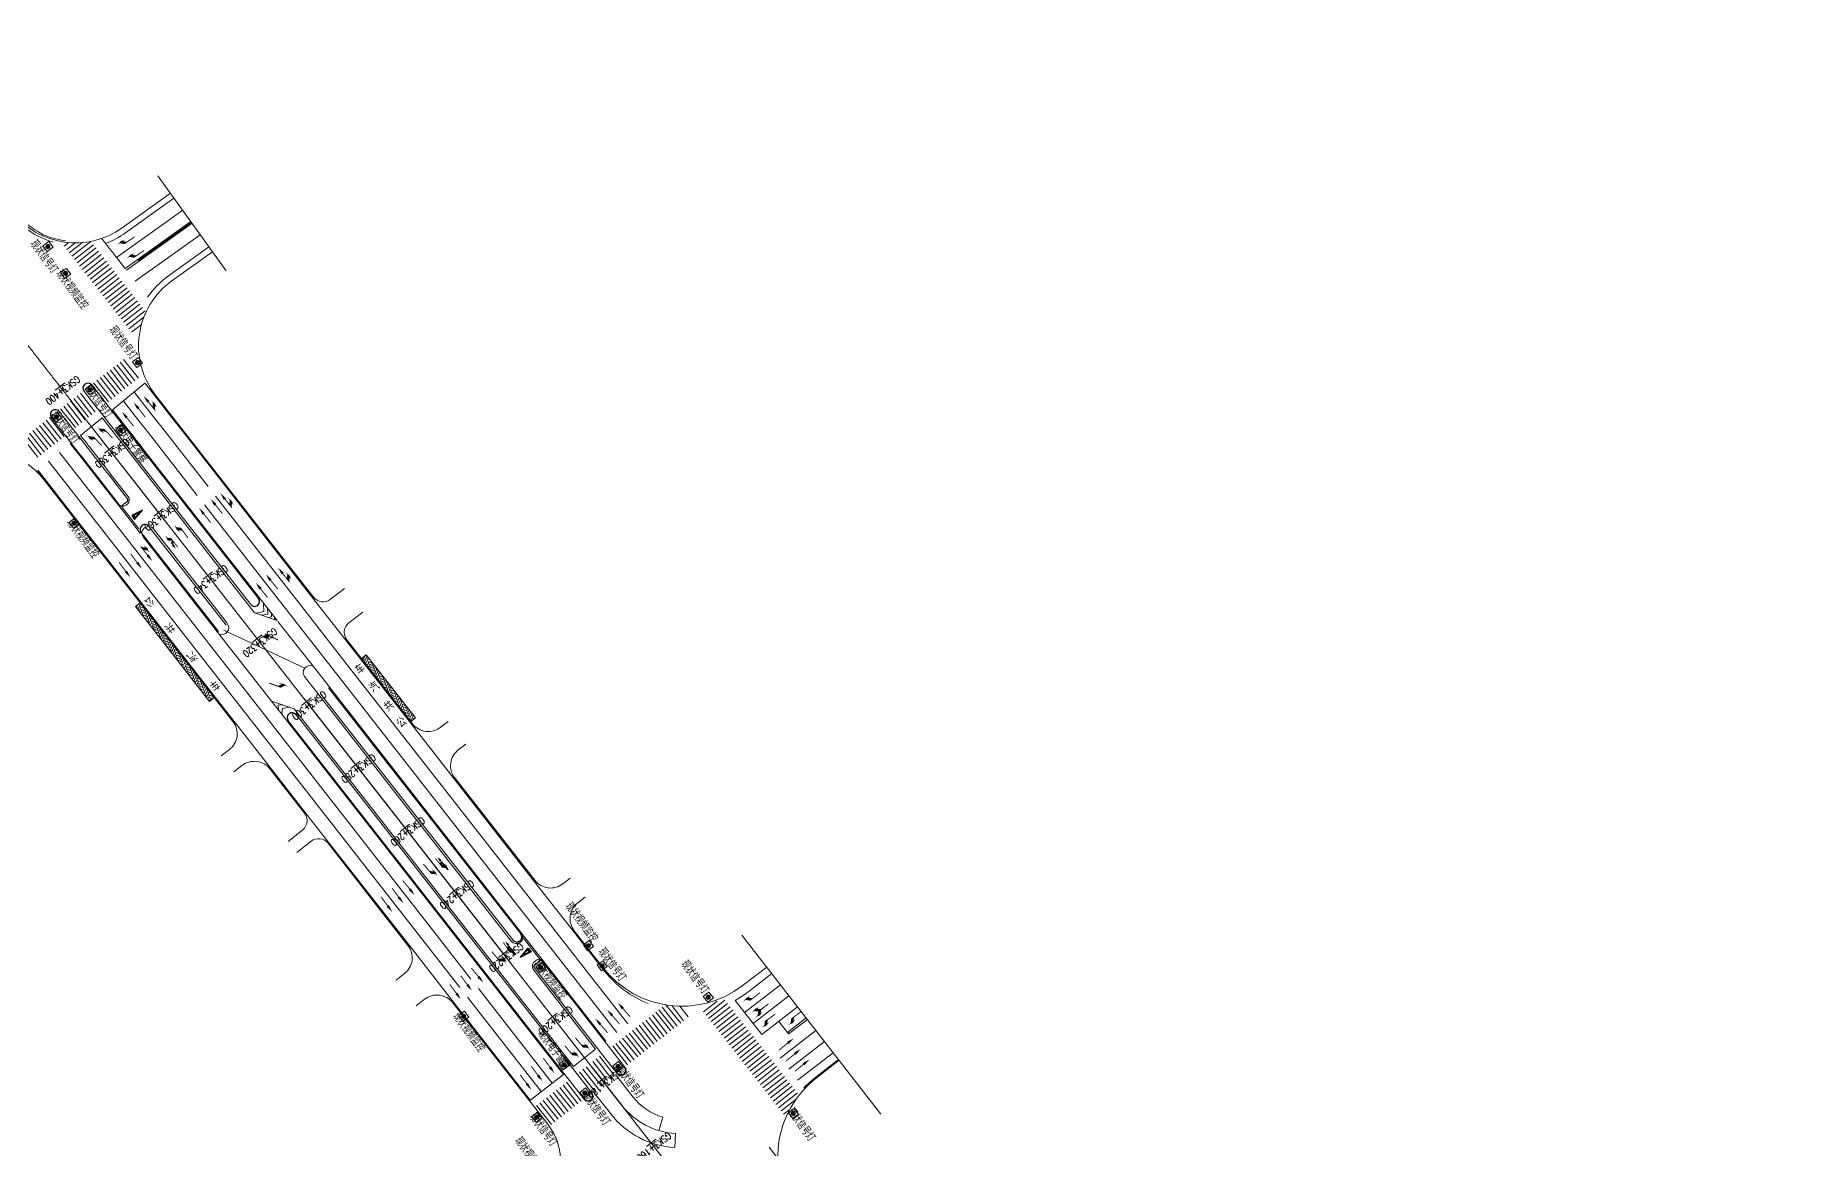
# Model space of a CAD drawing. Header units: millimetres. Extents: x 523446 to 528898, y 388189 to 392165.
# Drawn here: x 524496.1 to 524938.6, y 390194 to 390472.4 of the extents above; entities that cross this region are included whole.
import ezdxf
from ezdxf.enums import TextEntityAlignment as Align

# ---------------------------------------------------------------- set-up
doc = ezdxf.new("R2010")
doc.units = ezdxf.units.MM
for name, pattern in [('ACAD_ISO03W100', [30, 12, -18]), ('ACAD_ISO04W100', [30, 24, -3, 0, -3]), ('白色虚线3米', [6, 3, -3])]:
    doc.linetypes.add(name, pattern=pattern)
for name, color, linetype, lineweight in [('0-现状交通设施2018', 7, 'Continuous', 0), ('0-现状信号灯', 7, 'Continuous', 40), ('000-scy-车道标线(实)', 7, 'Continuous', 40), ('人行横道', 7, 'Continuous', 30)]:
    doc.layers.add(name, color=color, linetype=linetype, lineweight=lineweight)
for name, color, linetype in [('000-scy-公交站台', 7, 'Continuous'), ('000-scy-护栏', 160, 'ACAD_ISO03W100'), ('000-scy-箭头', 7, 'Continuous'), ('000-scy-道路标线', 122, '白色虚线3米'), ('GSS-标注路线桩号', 7, 'Continuous'), ('MEDS道路平面中线-GSS', 7, 'Continuous'), ('侧分带与渠化岛', 3, 'Continuous'), ('车行道边线', 5, 'ACAD_ISO04W100')]:
    doc.layers.add(name, color=color, linetype=linetype)
doc.styles.add('HZTXT_S', font='TXT_S.shx', dxfattribs={"width": 0.75, "bigfont": 'HZTXT.shx'})
doc.styles.add('MEDS', font='TXT_S.SHX', dxfattribs={"width": 0.75, "bigfont": 'hztxt.shx'})
doc.styles.add('公司字体2', font='simhei.ttf', dxfattribs={"width": 0.8})

# ---------------------------------------------------------------- blocks, each defined once
blk = doc.blocks.new('fsdfsdf')
at = {"layer": '人行横道'}
for points in [[(524675.97, 390228.98), (524675.17, 390227.97), (524675.79, 390228.45), (524676.99, 390228.29), (524679.41, 390230.15), (524679.27, 390230.34), (524677.41, 390228.91), (524676.53, 390229.02), (524677.09, 390229.45)], [(524677.19, 390227.35), (524676, 390226.87), (524676.63, 390227.33), (524676.82, 390228.53), (524679.27, 390230.33), (524679.41, 390230.15), (524677.52, 390228.76), (524677.39, 390227.88), (524677.95, 390228.3)]]:
    blk.add_hatch(color=4, dxfattribs=at).paths.add_polyline_path(points)
blk = doc.blocks.new('减速让行线')
h = blk.add_hatch(color=4)
h.paths.add_polyline_path([(60, 0), (-60, 0), (0, -300)])
h.paths.add_polyline_path([(36, -45), (-36, -45), (0, -224)], flags=16)
at = {"color": 4}
for points in [[(60, 0), (-60, 0), (0, -300)], [(36, -45), (-36, -45), (0, -224)]]:
    blk.add_lwpolyline(points, close=True, dxfattribs=at)
blk = doc.blocks.new('7')
at = {"layer": '0-现状信号灯', "linetype": 'Continuous', "lineweight": 0, "ltscale": 0.005}
for p, q in [((525414.9, 388753.36), (525416.62, 388753.9)), ((525416.62, 388753.9), (525417.16, 388752.19)), ((525415.44, 388751.64), (525414.9, 388753.36)), ((525417.16, 388752.19), (525415.44, 388751.64)), ((525415.94, 388753.28), (525415.56, 388752.55)), ((525416.18, 388753.26), (525415.71, 388752.36)), ((525416.37, 388753.15), (525415.92, 388752.27)), ((525416.51, 388752.92), (525416.18, 388752.28))]:
    blk.add_line(p, q, dxfattribs=at)
blk.add_ellipse((525416.02, 388752.77), major_axis=(0.365, 0.365), ratio=1, start_param=3.156470216024712, end_param=9.439655523204298, dxfattribs=at)

msp = doc.modelspace()

# ---------------------------------------------------------------- hatches: boundary and pattern name
at = {"layer": '000-scy-公交站台', "linetype": 'ByBlock', "lineweight": 0}
h = msp.add_hatch(dxfattribs=at)
h.set_pattern_fill('AR-HBONE', color=256, scale=0.005, angle=20, style=0)
edge = h.paths.add_edge_path()
edge.add_line((524522.33, 390330.5), (524521.15, 390329.57))
edge.add_line((524521.15, 390329.57), (524539.65, 390305.89))
edge.add_line((524539.65, 390305.89), (524540.83, 390306.82))
edge.add_line((524540.83, 390306.82), (524522.36, 390330.46))
h = msp.add_hatch(dxfattribs=at)
h.set_pattern_fill('AR-HBONE', color=256, scale=0.005, angle=20, style=0)
h.paths.add_polyline_path([(524578.8, 390317.5), (524577.62, 390316.58), (524589.93, 390300.82), (524591.11, 390301.74)])
at = {"layer": '000-scy-箭头', "linetype": 'ByBlock', "lineweight": 0}
for points in [[(524517.47, 390420.97), (524516.61, 390420.01), (524517.26, 390420.45), (524518.45, 390420.22), (524520.97, 390421.94), (524520.84, 390422.13), (524518.9, 390420.81), (524518.03, 390420.98), (524518.62, 390421.37)], [(524519.83, 390417.55), (524518.97, 390416.59), (524519.61, 390417.03), (524520.81, 390416.8), (524523.33, 390418.52), (524523.2, 390418.71), (524521.26, 390417.39), (524520.39, 390417.56), (524520.97, 390417.95)], [(524523.15, 390382.27), (524524.05, 390380.59), (524524.23, 390380.73), (524525.99, 390378.53), (524526.17, 390378.68), (524525.98, 390378.92), (524526.08, 390379.8), (524526.51, 390379.25), (524526.03, 390380.36), (524525, 390381.15), (524525.49, 390380.54), (524525.39, 390379.66), (524524.42, 390380.88), (524524.6, 390381.02)], [(524519.18, 390377.09), (524519, 390376.95), (524520.75, 390374.75), (524520.57, 390374.6), (524518.81, 390376.8), (524518.63, 390376.66), (524517.74, 390378.34)], [(524522.11, 390379.39), (524521.93, 390379.24), (524523.68, 390377.04), (524523.5, 390376.89), (524521.75, 390379.09), (524521.56, 390378.95), (524520.67, 390380.63)], [(524512.27, 390373.51), (524511.64, 390374.63), (524512.17, 390374.06), (524513.39, 390374.02), (524515.48, 390371.81), (524515.31, 390371.65), (524513.7, 390373.35), (524512.82, 390373.38), (524513.3, 390372.87)], [(524509.6, 390371.58), (524508.97, 390372.7), (524509.51, 390372.13), (524510.72, 390372.1), (524512.81, 390369.88), (524512.64, 390369.72), (524511.03, 390371.43), (524510.15, 390371.45), (524510.63, 390370.94)], [(524541.37, 390355.25), (524541.19, 390355.1), (524542.94, 390352.9), (524542.76, 390352.76), (524541.01, 390354.96), (524540.82, 390354.81), (524539.93, 390356.5)], [(524542.34, 390357.92), (524543.24, 390356.23), (524543.42, 390356.38), (524545.17, 390354.18), (524545.36, 390354.33), (524545.16, 390354.57), (524545.26, 390355.45), (524545.7, 390354.9), (524545.21, 390356.01), (524544.19, 390356.8), (524544.68, 390356.18), (524544.58, 390355.31), (524543.6, 390356.53), (524543.78, 390356.67)], [(524538.47, 390352.96), (524538.29, 390352.82), (524540.04, 390350.62), (524539.86, 390350.47), (524538.11, 390352.67), (524537.92, 390352.53), (524537.03, 390354.21)], [(524555.18, 390336.39), (524555, 390336.24), (524556.75, 390334.04), (524556.57, 390333.9), (524554.82, 390336.1), (524554.63, 390335.95), (524553.74, 390337.64)], [(524556.75, 390339.34), (524557.64, 390337.65), (524557.82, 390337.8), (524559.58, 390335.6), (524559.76, 390335.75), (524559.57, 390335.99), (524559.67, 390336.87), (524560.1, 390336.32), (524559.62, 390337.43), (524558.59, 390338.21), (524559.08, 390337.6), (524558.98, 390336.73), (524558.01, 390337.95), (524558.19, 390338.09)], [(524552.66, 390334.27), (524552.48, 390334.12), (524554.23, 390331.92), (524554.04, 390331.77), (524552.29, 390333.98), (524552.11, 390333.83), (524551.22, 390335.52)], [(524596.13, 390263.23), (524596.71, 390262.07), (524596.2, 390262.67), (524594.99, 390262.77), (524593.02, 390265.09), (524593.2, 390265.24), (524594.71, 390263.45), (524595.59, 390263.38), (524595.14, 390263.92)], [(524586.67, 390256.68), (524586.86, 390256.82), (524585.18, 390259.07), (524585.37, 390259.21), (524587.04, 390256.96), (524587.23, 390257.1), (524588.07, 390255.38)], [(524589.45, 390258.67), (524589.63, 390258.82), (524587.85, 390261), (524588.03, 390261.14), (524589.81, 390258.97), (524589.99, 390259.12), (524590.91, 390257.44)], [(524583.91, 390254.52), (524584.1, 390254.66), (524582.42, 390256.92), (524582.61, 390257.06), (524584.29, 390254.8), (524584.48, 390254.94), (524585.31, 390253.23)], [(524613.22, 390241.36), (524613.79, 390240.2), (524613.28, 390240.8), (524612.07, 390240.89), (524610.1, 390243.22), (524610.28, 390243.37), (524611.8, 390241.58), (524612.68, 390241.51), (524612.22, 390242.05)], [(524603.83, 390234.79), (524604.02, 390234.93), (524602.34, 390237.19), (524602.52, 390237.33), (524604.2, 390235.07), (524604.39, 390235.21), (524605.23, 390233.5)], [(524606.61, 390236.78), (524606.79, 390236.93), (524605.01, 390239.11), (524605.19, 390239.26), (524606.97, 390237.08), (524607.15, 390237.23), (524608.07, 390235.56)], [(524601.07, 390232.64), (524601.26, 390232.78), (524599.58, 390235.03), (524599.77, 390235.17), (524601.45, 390232.92), (524601.63, 390233.06), (524602.47, 390231.34)], [(524673.82, 390231.74), (524673.02, 390230.73), (524673.63, 390231.21), (524674.84, 390231.05), (524677.25, 390232.91), (524677.11, 390233.1), (524675.25, 390231.67), (524674.38, 390231.78), (524674.93, 390232.21)], [(524640.55, 390227.56), (524640.37, 390227.4), (524642.22, 390225.28), (524642.05, 390225.13), (524640.2, 390227.25), (524640.02, 390227.1), (524639.05, 390228.74)], [(524643.19, 390229.36), (524643.02, 390229.21), (524644.86, 390227.09), (524644.69, 390226.93), (524642.84, 390229.05), (524642.66, 390228.9), (524641.69, 390230.54)], [(524678.83, 390224.78), (524677.64, 390224.29), (524678.27, 390224.76), (524678.45, 390225.96), (524680.91, 390227.76), (524681.05, 390227.57), (524679.16, 390226.18), (524679.02, 390225.31), (524679.59, 390225.73)], [(524685.41, 390225.43), (524684.21, 390224.95), (524684.84, 390225.41), (524685.03, 390226.61), (524687.48, 390228.41), (524687.62, 390228.23), (524685.73, 390226.84), (524685.6, 390225.96), (524686.17, 390226.38)], [(524637.55, 390225.37), (524637.37, 390225.22), (524639.22, 390223.1), (524639.04, 390222.94), (524637.2, 390225.06), (524637.02, 390224.91), (524636.05, 390226.55)], [(524631.46, 390217.83), (524632.03, 390216.67), (524631.53, 390217.27), (524630.32, 390217.37), (524628.35, 390219.69), (524628.53, 390219.84), (524630.04, 390218.05), (524630.92, 390217.98), (524630.47, 390218.52)], [(524634.11, 390219.79), (524634.68, 390218.63), (524634.18, 390219.23), (524632.97, 390219.33), (524631, 390221.65), (524631.18, 390221.8), (524632.69, 390220.02), (524633.57, 390219.94), (524633.12, 390220.48)], [(524684.42, 390220.2), (524684.27, 390220.38), (524682.09, 390218.61), (524681.94, 390218.79), (524684.12, 390220.57), (524683.97, 390220.75), (524685.65, 390221.66)], [(524686.18, 390217.49), (524686.03, 390217.67), (524683.85, 390215.89), (524683.71, 390216.07), (524685.88, 390217.86), (524685.73, 390218.04), (524687.4, 390218.95)], [(524621.44, 390212.18), (524621.63, 390212.32), (524619.95, 390214.58), (524620.14, 390214.72), (524621.81, 390212.46), (524622, 390212.6), (524622.84, 390210.89)], [(524624.46, 390214.19), (524624.65, 390214.33), (524622.97, 390216.59), (524623.16, 390216.73), (524624.83, 390214.47), (524625.02, 390214.61), (524625.86, 390212.9)], [(524688.33, 390214.87), (524688.18, 390215.05), (524686.01, 390213.27), (524685.86, 390213.45), (524688.03, 390215.23), (524687.89, 390215.41), (524689.56, 390216.33)], [(524618.68, 390210.03), (524618.87, 390210.17), (524617.19, 390212.42), (524617.38, 390212.56), (524619.06, 390210.31), (524619.24, 390210.45), (524620.08, 390208.73)]]:
    msp.add_hatch(color=4, dxfattribs=at).paths.add_polyline_path(points)
at = {"layer": '000-scy-箭头', "linetype": 'ByBlock', "lineweight": 0, "ltscale": 0.05}
h = msp.add_hatch(color=256, dxfattribs=at)
edge = h.paths.add_edge_path()
edge.add_line((524530.64, 390345.99), (524530.34, 390346.04))
edge.add_line((524530.34, 390346.04), (524530.41, 390345.95))
edge.add_ellipse((524530.46, 390345.54), major_axis=(-0.298, 0.298), ratio=1, start_angle=-37.2066, end_angle=-7.2066)
edge.add_ellipse((524530.46, 390345.54), major_axis=(-0.298, 0.298), ratio=1, start_angle=-7.2066, end_angle=82.7934)
edge.add_line((524530.13, 390345.28), (524530.36, 390344.98))
edge.add_line((524530.36, 390344.98), (524530.2, 390344.85))
edge.add_line((524530.2, 390344.85), (524531.22, 390344.04))
edge.add_line((524531.22, 390344.04), (524530.7, 390345.24))
edge.add_line((524530.7, 390345.24), (524530.53, 390345.11))
edge.add_line((524530.53, 390345.11), (524530.43, 390345.24))
edge.add_ellipse((524530.59, 390345.37), major_axis=(-0.149, 0.149), ratio=1, start_angle=-7.2066, end_angle=82.7934, ccw=False)
edge.add_ellipse((524530.59, 390345.37), major_axis=(-0.149, 0.149), ratio=1, start_angle=262.7934, end_angle=352.7934, ccw=False)
edge.add_line((524530.76, 390345.5), (524531.64, 390344.36))
edge.add_line((524531.64, 390344.36), (524531.81, 390344.49))
edge.add_line((524531.81, 390344.49), (524530.64, 390345.99))
h.paths.add_polyline_path([(524530.12, 390346.66), (524529.07, 390346.82), (524528.76, 390347.21), (524528.64, 390347.38), (524529.08, 390346.29), (524529.97, 390345.65), (524529.58, 390346.15), (524530.64, 390345.99)])
for points in [[(524531.38, 390348.89), (524530.88, 390350.08), (524531.35, 390349.45), (524532.55, 390349.27), (524534.36, 390346.83), (524534.17, 390346.69), (524532.78, 390348.57), (524531.91, 390348.7), (524532.32, 390348.14)], [(524521.31, 390340.34), (524521.5, 390340.48), (524519.82, 390342.74), (524520.01, 390342.88), (524521.68, 390340.62), (524521.87, 390340.76), (524522.71, 390339.05)], [(524525.33, 390340.96), (524523.89, 390342.21), (524524.07, 390342.35), (524522.32, 390344.56), (524522.51, 390344.7), (524522.7, 390344.46), (524523.58, 390344.36), (524523.14, 390344.91), (524524.11, 390344.18), (524524.65, 390343.01), (524524.16, 390343.62), (524523.28, 390343.72), (524524.25, 390342.5), (524524.44, 390342.65)], [(524518.43, 390338.18), (524518.62, 390338.32), (524516.94, 390340.57), (524517.13, 390340.71), (524518.81, 390338.46), (524519, 390338.6), (524519.83, 390336.88)], [(524553.26, 390321.74), (524552.27, 390322.56), (524552.98, 390322.22), (524554.12, 390322.62), (524556.87, 390321.31), (524556.77, 390321.1), (524554.65, 390322.11), (524553.82, 390321.82), (524554.45, 390321.51)], [(524558.15, 390310.29), (524559.22, 390309.57), (524558.49, 390309.84), (524557.39, 390309.31), (524554.52, 390310.33), (524554.6, 390310.55), (524556.81, 390309.77), (524557.6, 390310.15), (524556.94, 390310.38)]]:
    msp.add_hatch(color=256, dxfattribs=at).paths.add_polyline_path(points)
at = {"layer": '000-scy-箭头', "linetype": 'ByBlock', "lineweight": 0}
h = msp.add_hatch(color=4, dxfattribs=at)
edge = h.paths.add_edge_path()
edge.add_line((524597.21, 390265.06), (524597.51, 390265.02))
edge.add_line((524597.51, 390265.02), (524597.45, 390265.1))
edge.add_ellipse((524597.38, 390265.52), major_axis=(-0.326, 0.268), ratio=1, start_angle=138.4359, end_angle=168.4359)
edge.add_ellipse((524597.38, 390265.52), major_axis=(-0.326, 0.268), ratio=1, start_angle=168.4359, end_angle=258.4359)
edge.add_line((524597.71, 390265.79), (524597.47, 390266.08))
edge.add_line((524597.47, 390266.08), (524597.63, 390266.22))
edge.add_line((524597.63, 390266.22), (524596.59, 390267))
edge.add_line((524596.59, 390267), (524597.14, 390265.82))
edge.add_line((524597.14, 390265.82), (524597.31, 390265.95))
edge.add_line((524597.31, 390265.95), (524597.41, 390265.82))
edge.add_ellipse((524597.25, 390265.69), major_axis=(-0.163, 0.134), ratio=1, start_angle=168.4359, end_angle=258.4359, ccw=False)
edge.add_ellipse((524597.25, 390265.69), major_axis=(-0.163, 0.134), ratio=1, start_angle=78.4359, end_angle=168.4359, ccw=False)
edge.add_line((524597.08, 390265.55), (524596.18, 390266.67))
edge.add_line((524596.18, 390266.67), (524596.02, 390266.54))
edge.add_line((524596.02, 390266.54), (524597.21, 390265.06))
h.paths.add_polyline_path([(524597.74, 390264.4), (524598.8, 390264.27), (524599.11, 390263.88), (524599.25, 390263.72), (524598.78, 390264.79), (524597.87, 390265.41), (524598.27, 390264.92), (524597.21, 390265.06)])
h = msp.add_hatch(color=4, dxfattribs=at)
edge = h.paths.add_edge_path()
edge.add_line((524614.05, 390243.96), (524614.34, 390243.89))
edge.add_line((524614.34, 390243.89), (524614.28, 390243.98))
edge.add_ellipse((524614.26, 390244.4), major_axis=(-0.298, 0.298), ratio=1, start_angle=138.4359, end_angle=168.4359)
edge.add_ellipse((524614.26, 390244.4), major_axis=(-0.298, 0.298), ratio=1, start_angle=168.4359, end_angle=258.4359)
edge.add_line((524614.61, 390244.64), (524614.4, 390244.95))
edge.add_line((524614.4, 390244.95), (524614.58, 390245.07))
edge.add_line((524614.58, 390245.07), (524613.62, 390245.95))
edge.add_line((524613.62, 390245.95), (524614.05, 390244.72))
edge.add_line((524614.05, 390244.72), (524614.23, 390244.84))
edge.add_line((524614.23, 390244.84), (524614.32, 390244.7))
edge.add_ellipse((524614.14, 390244.58), major_axis=(-0.149, 0.149), ratio=1, start_angle=168.4359, end_angle=258.4359, ccw=False)
edge.add_ellipse((524614.14, 390244.58), major_axis=(-0.149, 0.149), ratio=1, start_angle=78.4359, end_angle=168.4359, ccw=False)
edge.add_line((524613.97, 390244.46), (524613.18, 390245.66))
edge.add_line((524613.18, 390245.66), (524613, 390245.54))
edge.add_line((524613, 390245.54), (524614.05, 390243.96))
h.paths.add_polyline_path([(524614.51, 390243.25), (524615.55, 390243.02), (524615.83, 390242.6), (524615.94, 390242.43), (524615.59, 390243.54), (524614.74, 390244.25), (524615.09, 390243.72), (524614.05, 390243.96)])

# ---------------------------------------------------------------- linework, layer by layer
at = {"layer": '000-scy-公交站台', "linetype": 'ByBlock', "lineweight": 0}
msp.add_line((524521.15, 390329.57), (524539.65, 390305.89), dxfattribs=at)
at = {"layer": '000-scy-公交站台', "color": 4, "linetype": 'ByBlock', "lineweight": 0}
for points in [[(524525.29, 390332.81), (524543.79, 390309.12)], [(524586.97, 390298.51), (524574.66, 390314.27)]]:
    msp.add_lwpolyline(points, dxfattribs=at)
at = {"layer": '000-scy-护栏', "linetype": 'ByBlock', "lineweight": 0, "ltscale": 0.2}
msp.add_lwpolyline([(524503.76, 390421.06, -0.067788), (524498.1, 390422.56, -0.038016), (524492.47, 390426.43, -0.032173), (524489.56, 390429.74), (524474.53, 390448.99), (524461.27, 390472.42)], format="xyb", dxfattribs=at)
msp.add_lwpolyline([(524543.2, 390323.68), (524563.46, 390314.18)], dxfattribs=at)
at = {"layer": '000-scy-箭头', "color": 7, "linetype": 'ByBlock', "lineweight": 0, "true_color": 0xffffff}
msp.add_line((524614.49, 390244.05), (524614.49, 390244.05), dxfattribs=at)
msp.add_arc((524614.26, 390244.4), 0.422, 273.4359, 303.4359, dxfattribs=at)
at = {"layer": '000-scy-车道标线(实)', "color": 4, "linetype": 'ByBlock', "lineweight": 0, "ltscale": 0.5}
for points in [[(524518.66, 390423.06), (524530.76, 390431.73)], [(524532.95, 390428.68), (524516.42, 390416.85)], [(524520.79, 390383.24), (524520.97, 390383.01), (524521.55, 390382.27), (524522.13, 390381.52), (524522.71, 390380.78), (524523.29, 390380.04), (524523.87, 390379.29), (524524.46, 390378.55), (524525.04, 390377.8), (524525.62, 390377.06), (524526.2, 390376.31), (524526.78, 390375.57), (524527.36, 390374.83), (524527.94, 390374.08), (524528.52, 390373.34), (524529.11, 390372.59)], [(524523.5, 390385.45), (524523.72, 390385.17), (524524.31, 390384.42), (524524.89, 390383.68), (524525.47, 390382.93), (524526.05, 390382.19), (524526.63, 390381.45), (524527.21, 390380.7), (524527.79, 390379.96), (524528.38, 390379.21), (524528.96, 390378.47), (524529.54, 390377.72), (524530.12, 390376.98), (524530.7, 390376.24), (524531.28, 390375.49), (524531.86, 390374.75)], [(524515.36, 390378.82), (524516.03, 390377.96), (524516.61, 390377.21), (524517.19, 390376.47), (524517.78, 390375.73), (524518.36, 390374.98), (524518.94, 390374.24), (524519.52, 390373.49), (524520.1, 390372.75), (524520.68, 390372), (524521.26, 390371.26), (524521.85, 390370.52), (524522.43, 390369.77), (524523.01, 390369.03), (524523.59, 390368.28)], [(524518.21, 390380.86), (524518.79, 390380.11), (524519.37, 390379.37), (524519.95, 390378.63), (524520.53, 390377.88), (524521.12, 390377.14), (524521.7, 390376.39), (524522.28, 390375.65), (524522.86, 390374.9), (524523.44, 390374.16), (524524.02, 390373.41), (524524.6, 390372.67), (524525.19, 390371.93), (524525.77, 390371.18), (524526.35, 390370.44)], [(524510.13, 390374.55), (524528.59, 390350.92)], [(524512.83, 390376.77), (524513.47, 390375.96), (524514.05, 390375.21), (524514.63, 390374.47), (524515.21, 390373.73), (524515.8, 390372.98), (524516.38, 390372.24), (524516.96, 390371.49), (524517.54, 390370.75), (524518.12, 390370), (524518.7, 390369.26), (524519.28, 390368.52), (524519.87, 390367.77), (524520.45, 390367.03), (524521.03, 390366.28)], [(524531.86, 390374.75), (524565.5, 390331.69)], [(524504.81, 390370.39), (524505.39, 390369.65), (524505.97, 390368.9), (524506.56, 390368.16), (524506.8, 390367.85)], [(524507.4, 390372.36), (524507.95, 390371.65), (524508.54, 390370.91), (524509.12, 390370.16), (524509.34, 390369.88)], [(524509.34, 390369.88), (524509.7, 390369.42), (524510.28, 390368.67), (524510.86, 390367.93), (524511.44, 390367.18), (524512.02, 390366.44), (524512.61, 390365.7), (524513.19, 390364.95), (524513.77, 390364.21), (524514.35, 390363.46)], [(524526.35, 390370.44), (524536.54, 390357.39)], [(524529.11, 390372.59), (524539.26, 390359.6)], [(524506.8, 390367.85), (524507.14, 390367.42), (524507.72, 390366.67), (524508.3, 390365.93), (524508.88, 390365.18), (524509.46, 390364.44), (524510.04, 390363.69), (524510.63, 390362.95), (524511.21, 390362.21), (524511.79, 390361.46)], [(524521.03, 390366.28), (524550.88, 390328.06)], [(524523.59, 390368.28), (524556.53, 390326.11)], [(524496.73, 390363.68), (524497.12, 390363.18), (524497.7, 390362.44), (524498.28, 390361.7), (524498.86, 390360.95), (524499.44, 390360.21), (524500.02, 390359.46), (524500.61, 390358.72), (524501.19, 390357.98), (524501.77, 390357.23), (524502.35, 390356.49), (524502.93, 390355.74), (524503.51, 390355), (524504.09, 390354.25), (524504.68, 390353.51)], [(524511.79, 390361.46), (524512.37, 390360.72), (524512.95, 390359.97)], [(524512.95, 390359.97), (524516.98, 390354.82)], [(524514.35, 390363.46), (524514.93, 390362.72), (524515.51, 390361.97)], [(524515.51, 390361.97), (524519.54, 390356.82)], [(524504.68, 390353.51), (524543.7, 390303.54)], [(524523.08, 390347), (524543.74, 390320.55)], [(524525.64, 390349), (524544.08, 390325.4)], [(524553.2, 390330.38), (524556.53, 390326.11)], [(524556.53, 390326.11), (524550.88, 390328.06)], [(524573.4, 390321.57), (524590.17, 390300.1)], [(524563.37, 390312.08), (524615.06, 390245.9)], [(524566.19, 390313.84), (524617.62, 390247.9)], [(524555.16, 390305.95), (524558.32, 390301.89)], [(524560.79, 390304.01), (524555.16, 390305.95)], [(524560.79, 390304.01), (524630.63, 390214.6)], [(524558.32, 390301.89), (524628.07, 390212.6)], [(524554.56, 390289.65), (524563, 390278.85)], [(524599.85, 390287.71), (524620.9, 390260.76)], [(524569.49, 390270.53), (524589.26, 390245.22)], [(524630.41, 390248.58), (524638.36, 390238.41)], [(524622.99, 390241.03), (524630.7, 390231.15)], [(524616.77, 390238.03), (524633.39, 390216.75)], [(524620.43, 390239.03), (524628.14, 390229.15)], [(524674.45, 390233.37), (524680.19, 390237.81)], [(524604.08, 390231.93), (524622.55, 390208.29)], [(524606.84, 390234.09), (524625.31, 390210.44)], [(524673.37, 390228.11), (524682.33, 390235.04)], [(524675.52, 390225.35), (524684.47, 390232.27)], [(524600.31, 390231.08), (524619.79, 390206.14)], [(524628.14, 390229.15), (524636.14, 390218.91)], [(524630.7, 390231.15), (524636.05, 390224.31)], [(524677.68, 390222.59), (524686.61, 390229.5)], [(524636.05, 390224.31), (524638.71, 390220.91)], [(524686.6, 390211.17), (524695.48, 390218.03)], [(524691.18, 390211.92), (524696.84, 390216.31)]]:
    msp.add_lwpolyline(points, dxfattribs=at)
for points in [[(524492.02, 390425.73, 0.133623), (524500.67, 390420.7, 1.161005)], [(524512.68, 390421.64, 0.000002), (524513.04, 390421.18, 0.000004), (524513.62, 390420.43, 0.000004), (524514.2, 390419.69, 0.000004), (524514.78, 390418.94, 0.000003), (524515.37, 390418.2, 0.000003), (524515.95, 390417.45, 0.000003), (524516.53, 390416.71, 0.000003), (524517.11, 390415.96, 0.000003), (524517.69, 390415.22, 0.000003), (524518.27, 390414.48, 0.000002), (524518.58, 390414.09)], [(524513.65, 390420.39, 0.066355), (524518.66, 390423.06)], [(524519.54, 390356.82, -0.761807), (524516.72, 390355.15, -1.404016)], [(524523.08, 390347), (524523.08, 390347, -0.994676), (524525.64, 390349.01, -0.122893)], [(524615.06, 390245.9), (524615.06, 390245.9, 0.994676), (524617.62, 390247.9, 0.122893)], [(524620.43, 390239.03, -0.718776), (524622.99, 390241.03, 3.301973)], [(524638.36, 390238.41, 0.126322), (524649.27, 390230.3, 7.506553)], [(524671.02, 390231.12, 0.040274), (524674.45, 390233.37)], [(524691.18, 390211.92, 0.040447), (524688.17, 390209.17, 0.040447)]]:
    msp.add_lwpolyline(points, format="xyb", dxfattribs=at)
at = {"layer": '000-scy-车道标线(实)', "color": 2, "linetype": 'ByBlock', "lineweight": 0}
for points in [[(524534.98, 390425.84), (524518.58, 390414.09)], [(524535.28, 390425.43), (524518.89, 390413.69)], [(524684.08, 390223.12), (524688.75, 390226.73)], [(524684.38, 390222.72), (524689.06, 390226.34)]]:
    msp.add_lwpolyline(points, dxfattribs=at)
at = {"layer": '000-scy-车道标线(实)', "color": 7, "linetype": 'ByBlock', "lineweight": 0}
msp.add_lwpolyline([(524539.5, 390419.54), (524529.37, 390412.28)], dxfattribs=at)
msp.add_lwpolyline([(524529.37, 390412.28, 0.087412), (524524.15, 390406.95, 0.087412)], format="xyb", dxfattribs=at)
at = {"layer": '000-scy-车道标线(实)', "color": 4, "linetype": 'ByBlock', "lineweight": 0, "ltscale": 0.5}
for centre, radius, start, end in [((524542.69, 390324.32), 1.74, 249.2918, 37.8392), ((524564.84, 390313.04), 1.79, 68.3317, 213.1733)]:
    msp.add_arc(centre, radius, start, end, dxfattribs=at)
at = {"layer": '000-scy-道路标线', "linetype": 'ByBlock', "lineweight": 0, "flags": 128}
for points in [[(524537.31, 390422.58), (524521.04, 390410.93)], [(524499.43, 390365.92), (524512.98, 390348.57)], [(524502.12, 390368.15), (524595.41, 390248.72), (524604.99, 390236.45)], [(524562.35, 390330.03), (524541.11, 390357.23)], [(524538.39, 390355.02), (524641.46, 390223.06)], [(524530.44, 390348.55), (524547.69, 390326.47)], [(524563.43, 390306.31), (524614.92, 390240.4)], [(524556.11, 390293.37), (524592.1, 390247.27), (524602.24, 390234.3)], [(524599.29, 390282.75), (524644.22, 390225.22)], [(524682.3, 390216.68), (524691.2, 390223.57)], [(524684.45, 390213.92), (524693.34, 390220.8)]]:
    msp.add_lwpolyline(points, dxfattribs=at)
at = {"layer": '000-scy-道路标线', "color": 4, "linetype": 'ByBlock', "lineweight": 0, "ltscale": 0.05, "flags": 128}
for points in [[(524516.97, 390354.82), (524522.34, 390347.95)], [(524517.73, 390354.5), (524522, 390349.03)], [(524556.74, 390325.85), (524566.19, 390313.84)], [(524543.74, 390320.55), (524555.16, 390305.95)], [(524617.62, 390247.9), (524622.99, 390241.03)], [(524617.75, 390247.09), (524622.45, 390241.07)]]:
    msp.add_lwpolyline(points, dxfattribs=at)
at = {"layer": '000-scy-道路标线', "linetype": 'ByBlock', "lineweight": 0, "ltscale": 0.7, "flags": 128}
for points in [[(524512.98, 390348.57), (524525.3, 390332.79)], [(524562.35, 390330.03), (524574.66, 390314.27)], [(524556.11, 390293.37), (524543.79, 390309.12)], [(524599.29, 390282.75), (524586.97, 390298.51)]]:
    msp.add_lwpolyline(points, dxfattribs=at)
at = {"layer": '000-scy-道路标线', "linetype": 'ByBlock', "lineweight": 0, "ltscale": 0.4, "flags": 128}
for points in [[(524565.5, 390331.69), (524573.4, 390321.57)], [(524543.7, 390303.54), (524554.56, 390289.65)], [(524590.17, 390300.1), (524599.85, 390287.71)], [(524563, 390278.85), (524569.49, 390270.53)], [(524620.9, 390260.76), (524630.41, 390248.58)], [(524589.26, 390245.22), (524600.31, 390231.08)]]:
    msp.add_lwpolyline(points, dxfattribs=at)
at = {"layer": '000-scy-道路标线', "color": 4, "linetype": 'ByBlock', "lineweight": 0, "ltscale": 0.018, "flags": 128}
for points in [[(524638.32, 390210.44), (524642.66, 390204.88, 0.214998), (524656.12, 390197.8)], [(524635.56, 390208.29), (524639.91, 390202.72, 0.214998), (524655.91, 390194.3)]]:
    msp.add_lwpolyline(points, format="xyb", dxfattribs=at)
at = {"layer": '000-scy-道路标线', "color": 40, "linetype": 'ByBlock', "lineweight": 0, "ltscale": 0.018, "flags": 128}
msp.add_lwpolyline([(524641.07, 390212.6), (524645.42, 390207.03, 0.15502), (524652.92, 390201.9)], format="xyb", dxfattribs=at)
at = {"layer": 'GSS-标注路线桩号', "color": 7, "linetype": 'ByBlock', "lineweight": 0}
for p, q in [((524503.45, 390385.54), (524501.09, 390383.69)), ((524515.76, 390369.78), (524513.4, 390367.93)), ((524528.07, 390354.01), (524525.71, 390352.17)), ((524540.38, 390338.25), (524538.02, 390336.41)), ((524552.7, 390322.49), (524550.33, 390320.64)), ((524565.01, 390306.73), (524562.64, 390304.88)), ((524577.32, 390290.97), (524574.96, 390289.12)), ((524589.63, 390275.21), (524587.27, 390273.36)), ((524601.94, 390259.45), (524599.58, 390257.6)), ((524614.25, 390243.68), (524611.89, 390241.84)), ((524626.57, 390227.92), (524624.2, 390226.08)), ((524638.88, 390212.16), (524636.51, 390210.31)), ((524651.19, 390196.4), (524648.82, 390194.55))]:
    msp.add_line(p, q, dxfattribs=at)
at = {"layer": 'MEDS道路平面中线-GSS', "color": 4, "linetype": 'ByBlock', "lineweight": 0}
msp.add_line((525031.21, 389707.45), (524518.27, 390364.13), dxfattribs=at)
at = {"layer": 'MEDS道路平面中线-GSS', "color": 6, "linetype": 'ByBlock', "lineweight": 0}
msp.add_lwpolyline([(524518.27, 390364.13), (524517.32, 390365.35), (524516.37, 390366.56), (524515.42, 390367.78), (524514.46, 390369), (524513.51, 390370.22), (524512.56, 390371.44, 0.000001), (524511.61, 390372.65, 0.000001), (524510.66, 390373.87, 0.000002), (524509.71, 390375.09, 0.000002), (524508.76, 390376.31, 0.000002), (524507.81, 390377.53, 0.000002), (524506.85, 390378.74, 0.000002), (524505.9, 390379.96, 0.000003), (524504.95, 390381.18, 0.000003), (524504, 390382.4, 0.000003), (524503.05, 390383.61, 0.000003), (524502.1, 390384.83, 0.000003), (524501.14, 390386.05, 0.000004), (524500.19, 390387.27, 0.000004), (524499.24, 390388.49, 0.000004), (524498.29, 390389.7, 0.000004), (524497.34, 390390.92, 0.000004), (524496.39, 390392.14, 0.000004), (524495.44, 390393.36, 0.000005), (524494.48, 390394.57, 0.000005), (524493.53, 390395.79, 0.000005), (524492.58, 390397.01, 0.000005), (524491.63, 390398.23, 0.000005), (524490.68, 390399.45, 0.000006), (524489.73, 390400.66, 0.000006), (524488.77, 390401.88, 0.000006), (524487.82, 390403.1, 0.000006), (524486.87, 390404.32, 0.000006), (524485.92, 390405.53, 0.000007), (524484.97, 390406.75, 0.000007), (524484.01, 390407.97, 0.000007), (524483.06, 390409.19, 0.000007), (524482.11, 390410.4, 0.000007), (524481.16, 390411.62, 0.000008), (524480.21, 390412.84, 0.000008)], format="xyb", dxfattribs=at)
at = {"layer": '人行横道', "linetype": 'ByBlock', "lineweight": 0}
for p, q in [((524521.15, 390329.57), (524522.33, 390330.5)), ((524578.8, 390317.5), (524577.62, 390316.58)), ((524578.8, 390317.5), (524591.11, 390301.74)), ((524539.65, 390305.89), (524540.83, 390306.82)), ((524589.93, 390300.81), (524591.11, 390301.74))]:
    msp.add_line(p, q, dxfattribs=at)
at = {"layer": '人行横道', "color": 4, "linetype": 'ByBlock', "lineweight": 0}
for p, q in [((524598.27, 390264.92), (524597.21, 390265.06)), ((524597.51, 390265.02), (524597.45, 390265.1)), ((524598.8, 390264.27), (524597.74, 390264.4)), ((524598.27, 390264.92), (524597.87, 390265.41)), ((524598.78, 390264.79), (524597.87, 390265.41)), ((524598.27, 390264.92), (524597.87, 390265.41)), ((524598.78, 390264.79), (524599.25, 390263.72)), ((524599.25, 390263.72), (524598.8, 390264.27)), ((524598.8, 390264.27), (524599.11, 390263.88)), ((524615.09, 390243.72), (524614.05, 390243.96)), ((524615.55, 390243.02), (524614.51, 390243.25)), ((524615.09, 390243.72), (524614.74, 390244.25)), ((524615.59, 390243.54), (524614.74, 390244.25)), ((524615.09, 390243.72), (524614.74, 390244.25)), ((524615.94, 390242.43), (524615.55, 390243.02)), ((524615.55, 390243.02), (524615.83, 390242.6)), ((524615.59, 390243.54), (524615.94, 390242.43))]:
    msp.add_line(p, q, dxfattribs=at)
at = {"layer": '人行横道', "color": 2, "linetype": 'ByBlock', "lineweight": 0}
msp.add_lwpolyline([(524521.83, 390416.11), (524535.13, 390425.63)], dxfattribs=at)
at = {"layer": '人行横道', "color": 4, "linetype": 'ByBlock', "lineweight": 0}
for points in [[(524503.3, 390419.7), (524504.47, 390420.61)], [(524503.95, 390418.87), (524506.09, 390420.54)], [(524504.6, 390418.04), (524507.89, 390420.62)], [(524505.24, 390417.22), (524509.97, 390420.91)], [(524505.89, 390416.39), (524510.62, 390420.08)], [(524506.54, 390415.56), (524511.26, 390419.26)], [(524507.18, 390414.74), (524511.91, 390418.43)], [(524507.83, 390413.91), (524512.56, 390417.6)], [(524508.48, 390413.08), (524513.2, 390416.78)], [(524509.12, 390412.25), (524513.85, 390415.95)], [(524509.77, 390411.43), (524514.5, 390415.12)], [(524510.41, 390410.6), (524515.14, 390414.29)], [(524511.06, 390409.77), (524515.79, 390413.47)], [(524511.71, 390408.94), (524516.44, 390412.64)], [(524512.35, 390408.12), (524517.08, 390411.81)], [(524513, 390407.29), (524517.73, 390410.98)], [(524513.65, 390406.46), (524518.38, 390410.16)], [(524514.29, 390405.64), (524519.02, 390409.33)], [(524514.94, 390404.81), (524519.67, 390408.5)], [(524515.59, 390403.98), (524520.32, 390407.68)], [(524516.23, 390403.15), (524520.96, 390406.85)], [(524516.88, 390402.33), (524521.61, 390406.02)], [(524517.53, 390401.5), (524522.26, 390405.19)], [(524518.17, 390400.67), (524522.9, 390404.37)], [(524518.82, 390399.84), (524523.55, 390403.54)], [(524519.47, 390399.02), (524523.21, 390401.94)], [(524520.11, 390398.19), (524522.62, 390400.15)], [(524520.98, 390386), (524517.27, 390390.72)], [(524518.1, 390391.37), (524521.89, 390386.71)], [(524515.19, 390381.46), (524511.49, 390386.18)], [(524516.02, 390382.11), (524512.32, 390386.83)], [(524516.85, 390382.76), (524513.14, 390387.48)], [(524517.67, 390383.41), (524513.97, 390388.13)], [(524518.5, 390384.06), (524514.8, 390388.78)], [(524519.32, 390384.7), (524515.62, 390389.42)], [(524520.15, 390385.35), (524516.45, 390390.07)], [(524510.24, 390377.57), (524506.53, 390382.3)], [(524511.06, 390378.22), (524507.36, 390382.94)], [(524514.37, 390380.81), (524510.66, 390385.54)], [(524515.36, 390378.82), (524523.5, 390385.45)], [(524506.11, 390374.33), (524502.4, 390379.05)], [(524506.93, 390374.98), (524503.23, 390379.7)], [(524507.76, 390375.63), (524504.06, 390380.35)], [(524508.58, 390376.28), (524504.88, 390381)], [(524509.41, 390376.93), (524505.71, 390381.65)], [(524498.38, 390368.22), (524494.68, 390372.94)], [(524499.21, 390368.87), (524495.51, 390373.59)], [(524500.04, 390369.52), (524496.33, 390374.24)], [(524500.86, 390370.16), (524497.16, 390374.88)], [(524501.69, 390370.81), (524497.99, 390375.53)], [(524502.52, 390371.46), (524498.81, 390376.18)], [(524503.34, 390372.11), (524499.64, 390376.83)], [(524507.4, 390372.36), (524512.83, 390376.77)], [(524496.73, 390366.92), (524493.03, 390371.64)], [(524497.56, 390367.57), (524493.86, 390372.29)], [(524551.24, 390327.94), (524553.25, 390328.35), (524553.13, 390330.38)], [(524552.72, 390327.43), (524554.2, 390327.71), (524554.17, 390329.3)], [(524554.41, 390326.84), (524555.15, 390327.03), (524555.13, 390327.91)], [(524555.73, 390326.39), (524555.94, 390326.45), (524555.83, 390327.2)], [(524557.82, 390305.03), (524556.76, 390304.95), (524556.89, 390303.73)], [(524559.62, 390304.41), (524557.89, 390304.12), (524557.72, 390302.66)], [(524654.02, 390222.76), (524650.32, 390227.49)], [(524651.15, 390228.13), (524654.93, 390223.48)], [(524651.97, 390228.78), (524655.67, 390224.05)], [(524656.5, 390224.7), (524652.79, 390229.42)], [(524653.62, 390230.06), (524657.4, 390225.41)], [(524655.17, 390229.79), (524658.14, 390225.98)], [(524659.26, 390226.97), (524657.15, 390229.66)], [(524663.09, 390228.27), (524666.52, 390230.95)], [(524663.73, 390227.44), (524668.46, 390231.14)], [(524664.38, 390226.62), (524669.11, 390230.31)], [(524665.03, 390225.79), (524669.75, 390229.48)], [(524665.67, 390224.96), (524670.4, 390228.66)], [(524666.32, 390224.13), (524671.05, 390227.83)], [(524666.96, 390223.31), (524671.69, 390227)], [(524671.02, 390231.12), (524677.68, 390222.59)], [(524648.24, 390218.23), (524644.54, 390222.95)], [(524649.07, 390218.88), (524645.36, 390223.6)], [(524649.89, 390219.52), (524646.19, 390224.24)], [(524650.72, 390220.17), (524647.02, 390224.89)], [(524651.54, 390220.82), (524647.84, 390225.54)], [(524652.37, 390221.47), (524648.67, 390226.19)], [(524653.2, 390222.12), (524649.49, 390226.84)], [(524667.61, 390222.48), (524672.34, 390226.17)], [(524668.26, 390221.65), (524672.99, 390225.35)], [(524668.9, 390220.82), (524673.63, 390224.52)], [(524669.55, 390220), (524674.28, 390223.69)], [(524670.2, 390219.17), (524674.92, 390222.86)], [(524681.94, 390225.85), (524684.4, 390222.7)], [(524636.14, 390218.91), (524630.63, 390214.6)], [(524644.11, 390214.99), (524640.41, 390219.71)], [(524644.94, 390215.64), (524641.23, 390220.36)], [(524645.76, 390216.28), (524642.06, 390221)], [(524642.88, 390221.65), (524646.67, 390217)], [(524647.41, 390217.58), (524643.71, 390222.3)], [(524670.84, 390218.34), (524675.57, 390222.04)], [(524671.49, 390217.51), (524676.22, 390221.21)], [(524672.14, 390216.69), (524676.86, 390220.38)], [(524672.78, 390215.86), (524677.51, 390219.55)], [(524673.43, 390215.03), (524678.16, 390218.73)], [(524636.67, 390209.16), (524632.97, 390213.88)], [(524637.5, 390209.8), (524633.8, 390214.52)], [(524634.62, 390215.17), (524638.41, 390210.52)], [(524639.15, 390211.1), (524635.45, 390215.82)], [(524639.98, 390211.75), (524636.28, 390216.47)], [(524640.8, 390212.4), (524637.1, 390217.12)], [(524674.07, 390214.2), (524678.8, 390217.9)], [(524674.72, 390213.38), (524679.45, 390217.07)], [(524675.37, 390212.55), (524680.1, 390216.24)], [(524676.01, 390211.72), (524680.74, 390215.42)], [(524676.66, 390210.9), (524681.39, 390214.59)], [(524677.31, 390210.07), (524682.03, 390213.76)], [(524628.07, 390212.6), (524619.59, 390205.98)], [(524630.89, 390204.62), (524627.19, 390209.34)], [(524631.72, 390205.27), (524628.01, 390209.99)], [(524632.54, 390205.91), (524628.84, 390210.64)], [(524635.85, 390208.51), (524632.14, 390213.23)], [(524677.95, 390209.24), (524682.68, 390212.93)], [(524678.6, 390208.41), (524683.33, 390212.11)], [(524679.25, 390207.59), (524683.97, 390211.28)], [(524679.89, 390206.76), (524684.62, 390210.45)], [(524680.54, 390205.93), (524685.27, 390209.62)], [(524625.11, 390200.08), (524621.4, 390204.8)], [(524625.93, 390200.73), (524622.23, 390205.45)], [(524626.76, 390201.38), (524623.06, 390206.1)], [(524627.59, 390202.03), (524623.88, 390206.75)], [(524628.41, 390202.67), (524624.71, 390207.4)], [(524629.24, 390203.32), (524625.54, 390208.04)], [(524626.36, 390208.69), (524630.15, 390204.04)], [(524681.18, 390205.1), (524685.91, 390208.8)], [(524681.83, 390204.28), (524686.56, 390207.97)], [(524682.48, 390203.45), (524686.23, 390206.38)], [(524683.12, 390202.62), (524684.64, 390203.8)], [(524679.48, 390194.43), (524681.67, 390191.59)]]:
    msp.add_lwpolyline(points, dxfattribs=at)
at = {"layer": '人行横道', "color": 0, "linetype": 'ByBlock', "lineweight": 0}
for points in [[(524652.92, 390201.9), (524651.91, 390198.55)], [(524656.12, 390197.8), (524655.91, 390194.3)]]:
    msp.add_lwpolyline(points, dxfattribs=at)
at = {"layer": '人行横道', "color": 4, "linetype": 'ByBlock', "lineweight": 0}
for centre, start, end in [((524597.38, 390265.52), 308.9962, 38.9962), ((524614.26, 390244.4), 303.4359, 33.4359)]:
    msp.add_arc(centre, 0.422, start, end, dxfattribs=at)
at = {"layer": '侧分带与渠化岛', "color": 3, "linetype": 'Continuous', "lineweight": 0}
for p, q in [((524521.42, 390366.59), (524549.95, 390330.07)), ((524523.39, 390368.13), (524551.9, 390331.64)), ((524512.28, 390361.24), (524512.28, 390361.24)), ((524512.28, 390361.24), (524512.28, 390361.24)), ((524513.15, 390360.13), (524517.18, 390354.97)), ((524515.12, 390361.67), (524519.14, 390356.51)), ((524522.54, 390348.11), (524541.86, 390323.37)), ((524524.51, 390349.65), (524543.83, 390324.91)), ((524567.39, 390307.74), (524615.45, 390246.21)), ((524569.36, 390309.28), (524617.42, 390247.75)), ((524561.29, 390302.56), (524635.16, 390207.99)), ((524559.32, 390301.02), (524633.19, 390206.45)), ((524622.79, 390240.88), (524643.43, 390214.45)), ((524620.82, 390239.34), (524641.46, 390212.91))]:
    msp.add_line(p, q, dxfattribs=at)
at = {"layer": '侧分带与渠化岛', "color": 3, "linetype": 'Continuous', "lineweight": 0, "flags": 128}
for points in [[(524508.27, 390383.43), (524508.63, 390382.96), (524509.21, 390382.22), (524509.79, 390381.48), (524510.38, 390380.73), (524510.96, 390379.99), (524511.54, 390379.24), (524512.12, 390378.5), (524512.7, 390377.75), (524513.28, 390377.01), (524513.86, 390376.27), (524514.45, 390375.52), (524515.03, 390374.78), (524515.61, 390374.03), (524516.19, 390373.29), (524516.77, 390372.54), (524517.35, 390371.8), (524517.93, 390371.06), (524518.52, 390370.31), (524519.1, 390369.57), (524519.68, 390368.82), (524520.26, 390368.08), (524520.84, 390367.33), (524521.42, 390366.59)], [(524510.23, 390384.98), (524510.6, 390384.5), (524511.18, 390383.76), (524511.76, 390383.02), (524512.35, 390382.27), (524512.93, 390381.53), (524513.51, 390380.78), (524514.09, 390380.04), (524514.67, 390379.29), (524515.25, 390378.55), (524515.83, 390377.81), (524516.42, 390377.06), (524517, 390376.32), (524517.58, 390375.57), (524518.16, 390374.83), (524518.74, 390374.08), (524519.32, 390373.34), (524519.9, 390372.6), (524520.49, 390371.85), (524521.07, 390371.11), (524521.65, 390370.36), (524522.23, 390369.62), (524522.81, 390368.87), (524523.39, 390368.13)]]:
    msp.add_lwpolyline(points, dxfattribs=at)
for points in [[(524502.09, 390378.35), (524502.33, 390378.04, 0.000002), (524502.91, 390377.3, 0.000001), (524503.49, 390376.55, 0.000001), (524504.07, 390375.81, 0.000001), (524504.65, 390375.06, 0.000001), (524505.23, 390374.32, 0.000001), (524505.82, 390373.57, 0.000001), (524506.4, 390372.83, 0.000001), (524506.98, 390372.09), (524507.56, 390371.34), (524508.14, 390370.6), (524508.72, 390369.85), (524509.3, 390369.11), (524509.89, 390368.36), (524510.47, 390367.62), (524511.05, 390366.88), (524511.63, 390366.13), (524512.21, 390365.39), (524512.79, 390364.64), (524513.37, 390363.9), (524513.96, 390363.15), (524514.54, 390362.41), (524515.12, 390361.67)], [(524500.15, 390376.77), (524500.36, 390376.5, 0.000002), (524500.94, 390375.76, 0.000001), (524501.52, 390375.01, 0.000001), (524502.1, 390374.27, 0.000001), (524502.68, 390373.52, 0.000001), (524503.26, 390372.78, 0.000001), (524503.85, 390372.04, 0.000001), (524504.43, 390371.29, 0.000001), (524505.01, 390370.55), (524505.59, 390369.8), (524506.17, 390369.06), (524506.75, 390368.31), (524507.33, 390367.57), (524507.92, 390366.83), (524508.5, 390366.08), (524509.08, 390365.34), (524509.66, 390364.59), (524510.24, 390363.85), (524510.82, 390363.1), (524511.4, 390362.36), (524511.98, 390361.62), (524512.57, 390360.87), (524513.15, 390360.13)]]:
    msp.add_lwpolyline(points, format="xyb", dxfattribs=at)
at = {"layer": '侧分带与渠化岛', "color": 3, "linetype": 'Continuous', "lineweight": -3}
for centre, radius, start, end in [((524509.25, 390384.2), 1.25, 37.9985, 217.9985), ((524501.1, 390377.58), 1.25, 37.9985, 220.2473), ((524523.51, 390348.87), 8.25, 123.0125, 132.8472), ((524518.75, 390356.21), 0.5, 303.0125, 37.9939), ((524517.56, 390355.28), 0.5, 217.9301, 312.8472), ((524523.52, 390348.87), 1.25, 37.9932, 217.9939), ((524550.91, 390330.87), 1.25, 217.9939, 37.9939), ((524560.3, 390301.79), 1.25, 37.9939, 217.9939), ((524616.44, 390246.98), 1.25, 217.9939, 37.9939), ((524616.45, 390246.99), 8.25, 303.013, 312.8472), ((524622.4, 390240.57), 0.5, 37.9301, 132.8472), ((524621.21, 390239.65), 0.5, 123.013, 217.9939), ((524642.45, 390213.68), 1.25, 217.9939, 37.9939), ((524634.17, 390207.22), 1.25, 217.9939, 37.9939)]:
    msp.add_arc(centre, radius, start, end, dxfattribs=at)
at = {"layer": '车行道边线', "color": 5, "linetype": 'Continuous', "lineweight": 0}
for p, q in [((524526.75, 390437.33), (524543.78, 390413.55)), ((524599.27, 390300.86), (524597.3, 390299.33)), ((524672.71, 390247.45), (524707.43, 390202.64)), ((524672.79, 390234.72), (524678.97, 390239.39)), ((524691.33, 390211.72), (524696.99, 390216.12))]:
    msp.add_line(p, q, dxfattribs=at)
for points in [[(524517.79, 390424.28), (524529.89, 390432.95)], [(524540.37, 390418.32), (524530.25, 390411.06)], [(524496.64, 390363.39), (524522.36, 390330.46)], [(524522.36, 390330.46), (524540.83, 390306.82)], [(524540.83, 390306.82), (524545.49, 390300.85)], [(524599.27, 390300.86), (524597.39, 390299.39)], [(524542.57, 390292.23), (524544.63, 390293.84)], [(524603.68, 390295.2), (524601.81, 390293.73)], [(524545.71, 390288.25), (524547.75, 390289.84)], [(524554.77, 390288.97), (524563.39, 390277.94)], [(524600.94, 390286.72), (524620.93, 390261.13)], [(524559.3, 390270.81), (524562.92, 390273.77)], [(524561.44, 390268.07), (524565.07, 390270.91)], [(524569.28, 390270.39), (524589.24, 390244.85)], [(524629.78, 390261.71), (524627.94, 390260.27)], [(524633.5, 390256.94), (524631.66, 390255.51)], [(524630.8, 390248.49), (524638.56, 390238.56)], [(524586.28, 390236.19), (524588.37, 390237.83)], [(524591.3, 390229.75), (524593.4, 390231.39)], [(524600.42, 390230.53), (524624.18, 390200.12)]]:
    msp.add_lwpolyline(points, dxfattribs=at)
for points in [[(524490.39, 390428.22, 0.401878), (524517.79, 390424.28)], [(524530.25, 390411.06, 0.426438), (524526.13, 390382.49)], [(524526.13, 390382.49), (524565.64, 390331.92, 0.414214), (524569.85, 390331.4), (524573.34, 390334.13)], [(524577.96, 390328.22), (524574.46, 390325.49, 0.414214), (524573.95, 390321.28), (524590.37, 390300.25)], [(524544.63, 390293.84, 0.414214), (524545.49, 390300.85)], [(524590.37, 390300.25, 0.414214), (524597.39, 390299.39)], [(524601.81, 390293.73, 0.414214), (524600.94, 390286.72)], [(524554.77, 390288.97, 0.414214), (524547.75, 390289.84)], [(524562.92, 390273.77, 0.408122), (524563.39, 390277.94)], [(524569.28, 390270.39, 0.414214), (524565.07, 390270.91)], [(524620.93, 390261.13, 0.414214), (524627.94, 390260.27)], [(524631.66, 390255.51, 0.414214), (524630.8, 390248.49)], [(524588.37, 390237.83, 0.414214), (524589.24, 390244.85)], [(524600.42, 390230.53, 0.414214), (524593.4, 390231.39)], [(524623.15, 390180.47, 0.373713), (524624.18, 390200.12)]]:
    msp.add_lwpolyline(points, format="xyb", dxfattribs=at)
for centre, radius, start, end in [((524482.51, 390348.99), 20, 37.9939, 114.0924), ((524482.51, 390348.99), 20, 37.9939, 114.0924), ((524657.71, 390254.66), 25, 217.9939, 307.1116), ((524706.67, 390191.98), 25, 127.8442, 217.9939)]:
    msp.add_arc(centre, radius, start, end, dxfattribs=at)

# ---------------------------------------------------------------- block references
at = {"layer": '0-现状交通设施2018', "color": 6, "linetype": 'ByBlock', "lineweight": 0}
for p, rotation in [((152048.16, -146675.24), 18.76287534372404), ((152052.59, -146681.97), 18.76287534372404), ((152070.57, -146704.26), 18.76287534372404), ((152058.7, -146711.11), 18.76287534372404), ((152050.29, -146717.9), 18.76287534372404), ((152066.36, -146721.2), 18.76287534372404), ((162134.27, -153595.87), 19.83128650334014), ((152183.24, -146850.07), 18.76287534372404), ((152171.37, -146855.54), 18.76287534372404), ((152186.7, -146855.1), 18.76287534372404), ((168151.22, -157572), 20.44619458951174), ((152152.07, -146867.75), 18.76287534372404), ((152177.13, -146879.88), 18.76287534372404), ((168128.64, -157589.34), 20.44619458951174), ((168120.37, -157595.98), 20.44619458951174), ((168108.37, -157602.04), 20.44619458951174), ((168172.49, -157601.08), 20.44619458951174)]:
    msp.add_blockref('7', p, dxfattribs=dict(at, rotation=rotation))
at = {"layer": '000-scy-箭头', "color": 4, "linetype": 'ByBlock', "lineweight": 0}
for p, xscale, yscale, zscale, rotation in [((524520.55, 390351.85), 0.009999999983693315, 0.009999999983693315, 0.009999999983693315, 127.9967260498936), ((524619.64, 390243.71), -0.009999999961275331, 0.009999999964236395, 0.009999999999990905, 307.991054570088)]:
    msp.add_blockref('减速让行线', p, dxfattribs=dict(at, xscale=xscale, yscale=yscale, zscale=zscale, rotation=rotation))
at = {"layer": '人行横道', "color": 4, "linetype": 'ByBlock', "lineweight": 0}
msp.add_blockref('fsdfsdf', (0, 0), dxfattribs=at)

# ---------------------------------------------------------------- texts
at = {"layer": '0-现状交通设施2018', "linetype": 'ByBlock', "lineweight": 0, "style": 'HZTXT_S', "width": 0.7}
for s, p in [('现状信号灯', (524501.05, 390413.24)), ('现状视频监控', (524508.58, 390404.28)), ('现状信号灯', (524520.8, 390391.75)), ('现状信号灯', (524514.66, 390377.06)), ('现状信号灯', (524506.29, 390370.57)), ('现状电子警察', (524523.26, 390365.78)), ('现状视频监控', (524511.26, 390342)), ('现状视频监控', (524635.93, 390246.08)), ('现状信号灯', (524643, 390236.2)), ('现状视频监控', (524628.17, 390231.75)), ('现状信号灯', (524663.69, 390233.1)), ('现状视频监控', (524607.76, 390218.53)), ('现状信号灯', (524647.45, 390206.84)), ('现状信号灯', (524639.03, 390200.13)), ('现状信号灯', (524625.79, 390194.91)), ('现状信号灯', (524690.3, 390196.18)), ('现状视频监控', (524623.28, 390187.45))]:
    msp.add_text(s, height=2, rotation=306.4065, dxfattribs=at).set_placement(p, align=Align.MIDDLE_RIGHT)
msp.add_text('现状电子警察', height=2, rotation=306.4065, dxfattribs=at).set_placement((524621.46, 390222.72))
at = {"layer": '000-scy-公交站台', "linetype": 'ByBlock', "lineweight": 0, "style": '公司字体2', "width": 0.8}
for s, rotation, p in [('公', 217.8411, (524524.88, 390332.21)), ('共', 217.8411, (524530.05, 390325.7)), ('汽', 217.8411, (524535.5, 390318.53)), ('车', 217.8411, (524541.2, 390311.28)), ('车', 38.5688, (524576.96, 390312.57)), ('汽', 38.5688, (524580.5, 390308.09)), ('共', 38.5688, (524584.17, 390303.34)), ('公', 38.5688, (524587.33, 390299.21))]:
    msp.add_text(s, height=2, rotation=rotation, dxfattribs=at).set_placement(p)
at = {"layer": 'GSS-标注路线桩号', "color": 7, "linetype": 'ByBlock', "lineweight": 0, "style": 'MEDS', "width": 0.8}
for s, rotation, p in [('GSK3+400', 218.0002, (524503.02, 390383.65)), ('GSK3+380', 217.9942, (524515.33, 390367.89)), ('GSK3+360', 217.9939, (524527.65, 390352.13)), ('GSK3+340', 217.9939, (524539.96, 390336.36)), ('GSK3+320', 217.9939, (524552.27, 390320.6)), ('GSK3+300', 217.9939, (524564.58, 390304.84)), ('GSK3+280', 217.9939, (524576.89, 390289.08)), ('GSK3+260', 217.9939, (524589.2, 390273.32)), ('GSK3+240', 217.9939, (524601.51, 390257.56)), ('GSK3+220', 217.9939, (524613.83, 390241.8)), ('GSK3+200', 217.9939, (524626.14, 390226.03)), ('GSK3+180', 217.9939, (524638.45, 390210.27)), ('GSK3+160', 217.9939, (524650.76, 390194.51))]:
    msp.add_text(s, height=1.75, rotation=rotation, dxfattribs=at).set_placement(p, align=Align.MIDDLE)

doc.saveas('drawing.dxf')
